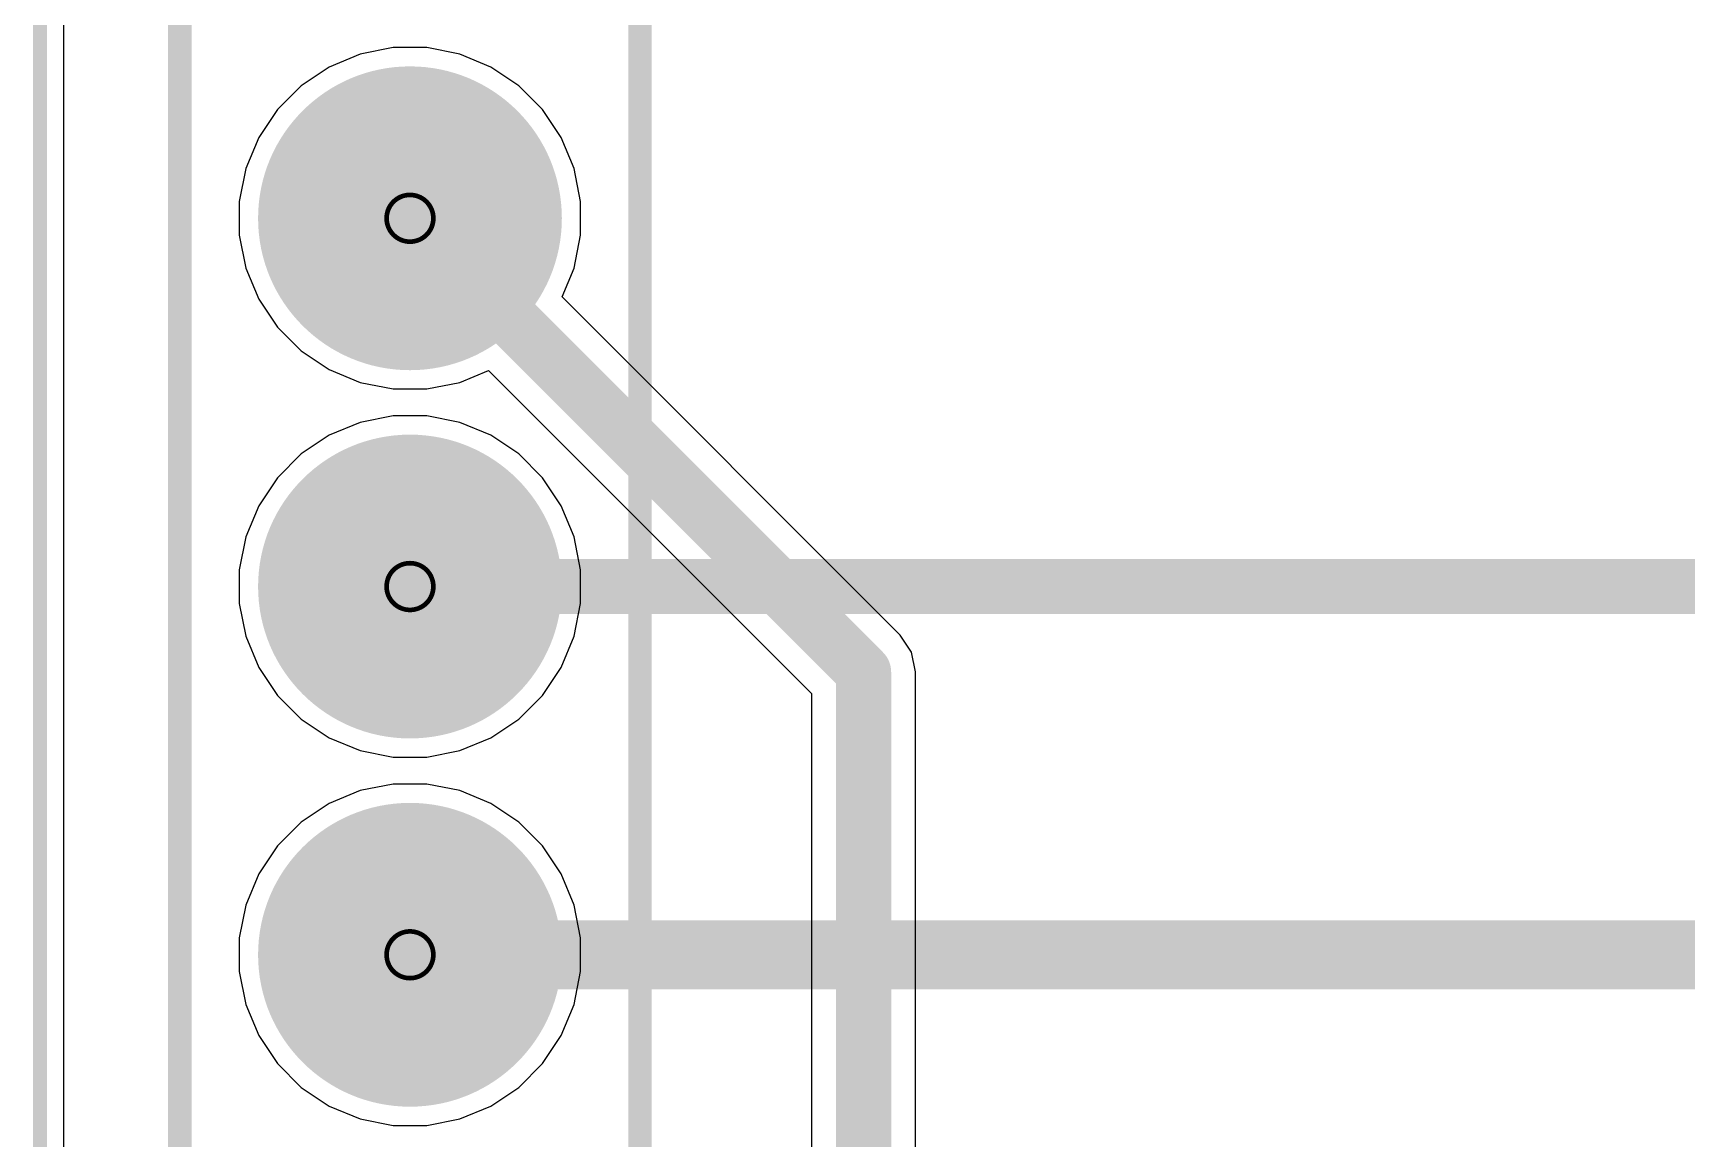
# Model space of a CAD drawing. Header units: inches. Extents: x -1 to 214, y -2 to 213.
# Drawn here: x -0.85 to -0.143, y -0.846 to -0.373 of the extents above; entities that cross this region are included whole.
import ezdxf

# ---------------------------------------------------------------- set-up
doc = ezdxf.new("R2010")
doc.units = ezdxf.units.IN
doc.header["$MEASUREMENT"] = 0
for name, color, linetype in [('Board_outline', 216, 'Continuous'), ('Bottom Layer', 5, 'Continuous'), ('Bottom Solder', 6, 'Continuous'), ('Drill Drawing', 1, 'Continuous'), ('Multi-Layer', 9, 'Continuous'), ('Pad Holes', 156, 'Continuous'), ('Top Layer', 1, 'Continuous'), ('Top Overlay', 2, 'Continuous'), ('Top Solder', 216, 'Continuous')]:
    doc.layers.add(name, color=color, linetype=linetype)

# ---------------------------------------------------------------- blocks, each defined once
blk = doc.blocks.new('FPG40004_S05S1017M_2')
at = {"layer": 'Bottom Layer'}
blk.add_hatch(color=5, dxfattribs=at).paths.add_polyline_path([(-0.37795165, 0.06299215), (-0.25196735, 0.06299215), (-0.25196735, -0.06299215), (-0.37795165, -0.06299215)])
h = blk.add_hatch(color=5, dxfattribs=at)
edge = h.paths.add_edge_path()
edge.add_arc((-0.1574795, 0), 0.0629921, 0, 360)
h = blk.add_hatch(color=5, dxfattribs=at)
edge = h.paths.add_edge_path()
edge.add_arc((5e-07, 0), 0.0629921, 0, 360)
h = blk.add_hatch(color=5, dxfattribs=at)
edge = h.paths.add_edge_path()
edge.add_arc((0.1574805, 0), 0.0629921, 0, 360)
h = blk.add_hatch(color=5, dxfattribs=at)
edge = h.paths.add_edge_path()
edge.add_arc((0.3149605, 0), 0.0629921, 0, 360)
at = {"layer": 'Bottom Solder'}
blk.add_hatch(color=6, dxfattribs=at).paths.add_polyline_path([(-0.37992065, 0.06496115), (-0.24999835, 0.06496115), (-0.24999835, -0.06496115), (-0.37992065, -0.06496115)])
h = blk.add_hatch(color=6, dxfattribs=at)
edge = h.paths.add_edge_path()
edge.add_arc((-0.1574795, 0), 0.0649611, 0, 360)
h = blk.add_hatch(color=6, dxfattribs=at)
edge = h.paths.add_edge_path()
edge.add_arc((5e-07, 0), 0.0649611, 0, 360)
h = blk.add_hatch(color=6, dxfattribs=at)
edge = h.paths.add_edge_path()
edge.add_arc((0.1574805, 0), 0.0649611, 0, 360)
h = blk.add_hatch(color=6, dxfattribs=at)
edge = h.paths.add_edge_path()
edge.add_arc((0.3149605, 0), 0.0649611, 0, 360)
at = {"layer": 'Multi-Layer'}
blk.add_hatch(color=9, dxfattribs=at).paths.add_polyline_path([(-0.37795165, 0.06299215), (-0.25196735, 0.06299215), (-0.25196735, -0.06299215), (-0.37795165, -0.06299215)])
h = blk.add_hatch(color=9, dxfattribs=at)
edge = h.paths.add_edge_path()
edge.add_arc((-0.1574795, 0), 0.0629921, 0, 360)
h = blk.add_hatch(color=9, dxfattribs=at)
edge = h.paths.add_edge_path()
edge.add_arc((5e-07, 0), 0.0629921, 0, 360)
h = blk.add_hatch(color=9, dxfattribs=at)
edge = h.paths.add_edge_path()
edge.add_arc((0.1574805, 0), 0.0629921, 0, 360)
h = blk.add_hatch(color=9, dxfattribs=at)
edge = h.paths.add_edge_path()
edge.add_arc((0.3149605, 0), 0.0629921, 0, 360)
at = {"layer": 'Pad Holes'}
h = blk.add_hatch(color=7, dxfattribs=at)
edge = h.paths.add_edge_path()
edge.add_arc((-0.3149595, 0), 0.031496, 0, 360)
h = blk.add_hatch(color=7, dxfattribs=at)
edge = h.paths.add_edge_path()
edge.add_arc((-0.1574795, 0), 0.031496, 0, 360)
h = blk.add_hatch(color=7, dxfattribs=at)
edge = h.paths.add_edge_path()
edge.add_arc((-5e-07, 0), 0.031496, 0, 360)
h = blk.add_hatch(color=7, dxfattribs=at)
edge = h.paths.add_edge_path()
edge.add_arc((0.1574795, 0), 0.031496, 0, 360)
h = blk.add_hatch(color=7, dxfattribs=at)
edge = h.paths.add_edge_path()
edge.add_arc((0.3149595, 0), 0.031496, 0, 360)
at = {"layer": 'Top Layer'}
blk.add_hatch(color=1, dxfattribs=at).paths.add_polyline_path([(-0.37795165, 0.06299215), (-0.25196735, 0.06299215), (-0.25196735, -0.06299215), (-0.37795165, -0.06299215)])
h = blk.add_hatch(color=1, dxfattribs=at)
edge = h.paths.add_edge_path()
edge.add_arc((-0.1574795, 0), 0.0629921, 0, 360)
h = blk.add_hatch(color=1, dxfattribs=at)
edge = h.paths.add_edge_path()
edge.add_arc((5e-07, 0), 0.0629921, 0, 360)
h = blk.add_hatch(color=1, dxfattribs=at)
edge = h.paths.add_edge_path()
edge.add_arc((0.1574805, 0), 0.0629921, 0, 360)
h = blk.add_hatch(color=1, dxfattribs=at)
edge = h.paths.add_edge_path()
edge.add_arc((0.3149605, 0), 0.0629921, 0, 360)
at = {"layer": 'Top Solder'}
blk.add_hatch(color=216, dxfattribs=at).paths.add_polyline_path([(-0.37992065, 0.06496115), (-0.24999835, 0.06496115), (-0.24999835, -0.06496115), (-0.37992065, -0.06496115)])
h = blk.add_hatch(color=216, dxfattribs=at)
edge = h.paths.add_edge_path()
edge.add_arc((-0.1574795, 0), 0.0649611, 0, 360)
h = blk.add_hatch(color=216, dxfattribs=at)
edge = h.paths.add_edge_path()
edge.add_arc((5e-07, 0), 0.0649611, 0, 360)
h = blk.add_hatch(color=216, dxfattribs=at)
edge = h.paths.add_edge_path()
edge.add_arc((0.1574805, 0), 0.0649611, 0, 360)
h = blk.add_hatch(color=216, dxfattribs=at)
edge = h.paths.add_edge_path()
edge.add_arc((0.3149605, 0), 0.0649611, 0, 360)
at = {"layer": 'Top Overlay'}
for points in [[(-0.4149985, 0.098425, 0.01, 0.01, 0), (-0.4149985, -0.098425, 0.01, 0.01, 0)], [(-0.4149985, 0.098425, 0.01, 0.01, 0), (0.4150015, 0.098425, 0.01, 0.01, 0)], [(0.4150015, 0.098425, 0.01, 0.01, 0), (0.4150015, -0.098425, 0.01, 0.01, 0)], [(-0.4149985, -0.098425, 0.01, 0.01, 0), (0.4150015, -0.098425, 0.01, 0.01, 0)]]:
    blk.add_lwpolyline(points, format="xyseb", dxfattribs=at)
for points in [[(-0.4174985, 0.098425, 0.005, 0.005, 1), (-0.4124985, 0.098425, 0.005, 0.005, 1)], [(-0.4174985, 0.098425, 0.005, 0.005, 1), (-0.4124985, 0.098425, 0.005, 0.005, 1)], [(0.4125015, 0.098425, 0.005, 0.005, 1), (0.4175015, 0.098425, 0.005, 0.005, 1)], [(0.4125015, 0.098425, 0.005, 0.005, 1), (0.4175015, 0.098425, 0.005, 0.005, 1)], [(-0.4174985, -0.098425, 0.005, 0.005, 1), (-0.4124985, -0.098425, 0.005, 0.005, 1)], [(-0.4174985, -0.098425, 0.005, 0.005, 1), (-0.4124985, -0.098425, 0.005, 0.005, 1)], [(0.4125015, -0.098425, 0.005, 0.005, 1), (0.4175015, -0.098425, 0.005, 0.005, 1)], [(0.4125015, -0.098425, 0.005, 0.005, 1), (0.4175015, -0.098425, 0.005, 0.005, 1)]]:
    blk.add_lwpolyline(points, format="xyseb", close=True, dxfattribs=at)

msp = doc.modelspace()

# ---------------------------------------------------------------- linework, layer by layer
at = {"layer": 'Board_outline'}
msp.add_lwpolyline([(-0.8472, -1.29876, 0.006, 0.006, 0), (-0.8472, 0.07919, 0.006, 0.006, 0)], format="xyseb", dxfattribs=at)
at = {"layer": 'Bottom Layer'}
for points in [[(-0.689, -0.6100005, 0.023622, 0.023622, 0), (-0.688999, -0.6099995, 0.023622, 0.023622, 0)], [(-0.688999, -0.6099995, 0.023622, 0.023622, 0), (0.2150005, -0.6099995, 0.023622, 0.023622, 0)], [(-0.689, -0.7674795, 0.0295276, 0.0295276, 0), (0.2595205, -0.7674795, 0.0295276, 0.0295276, 0)]]:
    msp.add_lwpolyline(points, format="xyseb", dxfattribs=at)
for points in [[(-0.6949055, -0.6100005, 0.011811, 0.011811, 1), (-0.6830945, -0.6100005, 0.011811, 0.011811, 1)], [(-0.6949045, -0.6099995, 0.011811, 0.011811, 1), (-0.6830935, -0.6099995, 0.011811, 0.011811, 1)], [(-0.6949045, -0.6099995, 0.011811, 0.011811, 1), (-0.6830935, -0.6099995, 0.011811, 0.011811, 1)], [(-0.6963819, -0.7674795, 0.0147638, 0.0147638, 1), (-0.6816181, -0.7674795, 0.0147638, 0.0147638, 1)]]:
    msp.add_lwpolyline(points, format="xyseb", close=True, dxfattribs=at)
at = {"layer": 'Drill Drawing'}
for points in [[(-0.679, -0.4525205, 0.002, 0.002, 1), (-0.699, -0.4525205, 0.002, 0.002, 1)], [(-0.6995, -0.4525205, 0.001, 0.001, 1), (-0.6985, -0.4525205, 0.001, 0.001, 1)], [(-0.6795, -0.4525205, 0.001, 0.001, 1), (-0.6785, -0.4525205, 0.001, 0.001, 1)], [(-0.679, -0.6100005, 0.002, 0.002, 1), (-0.699, -0.6100005, 0.002, 0.002, 1)], [(-0.6995, -0.6100005, 0.001, 0.001, 1), (-0.6985, -0.6100005, 0.001, 0.001, 1)], [(-0.6795, -0.6100005, 0.001, 0.001, 1), (-0.6785, -0.6100005, 0.001, 0.001, 1)], [(-0.679, -0.7674795, 0.002, 0.002, 1), (-0.699, -0.7674795, 0.002, 0.002, 1)], [(-0.6995, -0.7674795, 0.001, 0.001, 1), (-0.6985, -0.7674795, 0.001, 0.001, 1)], [(-0.6795, -0.7674795, 0.001, 0.001, 1), (-0.6785, -0.7674795, 0.001, 0.001, 1)]]:
    msp.add_lwpolyline(points, format="xyseb", close=True, dxfattribs=at)
at = {"layer": 'Top Layer'}
for p, q in [((-0.8370046, -1.2987605), (-0.8370046, 0.0791899)), ((-0.6961891, -0.3795274), (-0.710291, -0.3823324)), ((-0.6818109, -0.3795274), (-0.6961891, -0.3795274)), ((-0.667709, -0.3823324), (-0.6818109, -0.3795274)), ((-0.7235747, -0.3878347), (-0.7355298, -0.3958228)), ((-0.710291, -0.3823324), (-0.7235747, -0.3878347)), ((-0.6544253, -0.3878347), (-0.667709, -0.3823324)), ((-0.6424702, -0.3958228), (-0.6544253, -0.3878347)), ((-0.7355298, -0.3958228), (-0.7456967, -0.4059897)), ((-0.6323033, -0.4059897), (-0.6424702, -0.3958228)), ((-0.7456967, -0.4059897), (-0.7536848, -0.4179448)), ((-0.6243152, -0.4179448), (-0.6323033, -0.4059897)), ((-0.7536848, -0.4179448), (-0.7591871, -0.4312285)), ((-0.6188129, -0.4312285), (-0.6243152, -0.4179448)), ((-0.7591871, -0.4312285), (-0.7619921, -0.4453304)), ((-0.6160079, -0.4453304), (-0.6188129, -0.4312285)), ((-0.7619921, -0.4453304), (-0.7619921, -0.4597086)), ((-0.6160079, -0.4597086), (-0.6160079, -0.4453304)), ((-0.7619921, -0.4597086), (-0.7591871, -0.4738105)), ((-0.6188129, -0.4738105), (-0.6160079, -0.4597086)), ((-0.7591871, -0.4738105), (-0.7536848, -0.4870942)), ((-0.6239228, -0.4861469), (-0.6188129, -0.4738105)), ((-0.7536848, -0.4870942), (-0.7456967, -0.4990493)), ((-0.4792754, -0.6307944), (-0.6239228, -0.4861469)), ((-0.7456967, -0.4990493), (-0.7355298, -0.5092162)), ((-0.7355298, -0.5092162), (-0.7235747, -0.5172043)), ((-0.7235747, -0.5172043), (-0.710291, -0.5227066)), ((-0.710291, -0.5227066), (-0.6961891, -0.5255116)), ((-0.6818109, -0.5255116), (-0.667709, -0.5227066)), ((-0.667709, -0.5227066), (-0.6553726, -0.5175967)), ((-0.6553726, -0.5175967), (-0.5172383, -0.6557309)), ((-0.6961891, -0.5255116), (-0.6818109, -0.5255116)), ((-0.6961891, -0.5370074), (-0.710291, -0.5398124)), ((-0.6818109, -0.5370074), (-0.6961891, -0.5370074)), ((-0.667709, -0.5398124), (-0.6818109, -0.5370074)), ((-0.710291, -0.5398124), (-0.7235747, -0.5453147)), ((-0.6544253, -0.5453147), (-0.667709, -0.5398124)), ((-0.7235747, -0.5453147), (-0.7355298, -0.5533028)), ((-0.6424702, -0.5533028), (-0.6544253, -0.5453147)), ((-0.7355298, -0.5533028), (-0.7456967, -0.5634697)), ((-0.6323033, -0.5634697), (-0.6424702, -0.5533028)), ((-0.7456967, -0.5634697), (-0.7536848, -0.5754248)), ((-0.6243152, -0.5754248), (-0.6323033, -0.5634697)), ((-0.7536848, -0.5754248), (-0.7591871, -0.5887085)), ((-0.6188129, -0.5887085), (-0.6243152, -0.5754248)), ((-0.7591871, -0.5887085), (-0.7619921, -0.6028104)), ((-0.6160079, -0.6028104), (-0.6188129, -0.5887085)), ((-0.7619921, -0.6028104), (-0.7619921, -0.6171886)), ((-0.6160079, -0.6171886), (-0.6160079, -0.6028104)), ((-0.7619921, -0.6171886), (-0.7591871, -0.6312905)), ((-0.6188129, -0.6312905), (-0.6160079, -0.6171886)), ((-0.7591871, -0.6312905), (-0.7536848, -0.6445742)), ((-0.6243152, -0.6445742), (-0.6188129, -0.6312905)), ((-0.4792751, -0.6307946), (-0.4792754, -0.6307944)), ((-0.4744545, -0.6380092), (-0.4792751, -0.6307946)), ((-0.4727616, -0.6465195), (-0.4744545, -0.6380092)), ((-0.7536848, -0.6445742), (-0.7456967, -0.6565293)), ((-0.6323033, -0.6565293), (-0.6243152, -0.6445742)), ((-0.4727617, -0.64652), (-0.4727616, -0.6465195)), ((-0.4727617, -0.9707885), (-0.4727617, -0.64652)), ((-0.7456967, -0.6565293), (-0.7355298, -0.6666962)), ((-0.6424702, -0.6666962), (-0.6323033, -0.6565293)), ((-0.5172383, -0.6557309), (-0.5172383, -0.9799995)), ((-0.7355298, -0.6666962), (-0.7235747, -0.6746843)), ((-0.6544253, -0.6746843), (-0.6424702, -0.6666962)), ((-0.7235747, -0.6746843), (-0.710291, -0.6801866)), ((-0.667709, -0.6801866), (-0.6544253, -0.6746843)), ((-0.710291, -0.6801866), (-0.6961891, -0.6829916)), ((-0.6961891, -0.6829916), (-0.6818109, -0.6829916)), ((-0.6818109, -0.6829916), (-0.667709, -0.6801866)), ((-0.710291, -0.6972924), (-0.7235747, -0.7027947)), ((-0.6961891, -0.6944874), (-0.710291, -0.6972924)), ((-0.6818109, -0.6944874), (-0.6961891, -0.6944874)), ((-0.667709, -0.6972924), (-0.6818109, -0.6944874)), ((-0.6544253, -0.7027947), (-0.667709, -0.6972924)), ((-0.7235747, -0.7027947), (-0.7355298, -0.7107828)), ((-0.6424702, -0.7107828), (-0.6544253, -0.7027947)), ((-0.7355298, -0.7107828), (-0.7456967, -0.7209497)), ((-0.6323033, -0.7209497), (-0.6424702, -0.7107828)), ((-0.7456967, -0.7209497), (-0.7536848, -0.7329048)), ((-0.6243152, -0.7329048), (-0.6323033, -0.7209497)), ((-0.7536848, -0.7329048), (-0.7591871, -0.7461885)), ((-0.6188129, -0.7461885), (-0.6243152, -0.7329048)), ((-0.7591871, -0.7461885), (-0.7619921, -0.7602904)), ((-0.6160079, -0.7602904), (-0.6188129, -0.7461885)), ((-0.7619921, -0.7602904), (-0.7619921, -0.7746686)), ((-0.6160079, -0.7746686), (-0.6160079, -0.7602904)), ((-0.7619921, -0.7746686), (-0.7591871, -0.7887705)), ((-0.6188129, -0.7887705), (-0.6160079, -0.7746686)), ((-0.7591871, -0.7887705), (-0.7536848, -0.8020542)), ((-0.6243152, -0.8020542), (-0.6188129, -0.7887705)), ((-0.7536848, -0.8020542), (-0.7456967, -0.8140093)), ((-0.6323033, -0.8140093), (-0.6243152, -0.8020542)), ((-0.7456967, -0.8140093), (-0.7355298, -0.8241762)), ((-0.6424702, -0.8241762), (-0.6323033, -0.8140093)), ((-0.7355298, -0.8241762), (-0.7235747, -0.8321643)), ((-0.6544253, -0.8321643), (-0.6424702, -0.8241762)), ((-0.7235747, -0.8321643), (-0.710291, -0.8376666)), ((-0.667709, -0.8376666), (-0.6544253, -0.8321643)), ((-0.710291, -0.8376666), (-0.6961891, -0.8404716)), ((-0.6961891, -0.8404716), (-0.6818109, -0.8404716)), ((-0.6818109, -0.8404716), (-0.667709, -0.8376666))]:
    msp.add_line(p, q, dxfattribs=at)
for points in [[(-0.689, -0.4525205, 0.023622, 0.023622, 0), (-0.688999, -0.4525205, 0.023622, 0.023622, 0)], [(-0.688999, -0.4525205, 0.023622, 0.023622, 0), (-0.495, -0.6465195, 0.023622, 0.023622, 0)], [(-0.495, -0.98, 0.023622, 0.023622, 0), (-0.495, -0.6465195, 0.023622, 0.023622, 0)]]:
    msp.add_lwpolyline(points, format="xyseb", dxfattribs=at)
for points in [[(-0.6949055, -0.4525205, 0.011811, 0.011811, 1), (-0.6830945, -0.4525205, 0.011811, 0.011811, 1)], [(-0.6949045, -0.4525205, 0.011811, 0.011811, 1), (-0.6830935, -0.4525205, 0.011811, 0.011811, 1)], [(-0.6949045, -0.4525205, 0.011811, 0.011811, 1), (-0.6830935, -0.4525205, 0.011811, 0.011811, 1)], [(-0.5009055, -0.6465195, 0.011811, 0.011811, 1), (-0.4890945, -0.6465195, 0.011811, 0.011811, 1)], [(-0.5009055, -0.6465195, 0.011811, 0.011811, 1), (-0.4890945, -0.6465195, 0.011811, 0.011811, 1)]]:
    msp.add_lwpolyline(points, format="xyseb", close=True, dxfattribs=at)

# ---------------------------------------------------------------- block references
at = {"rotation": 90}
msp.add_blockref('FPG40004_S05S1017M_2', (-0.689, -0.61), dxfattribs=at)

doc.saveas('drawing.dxf')
